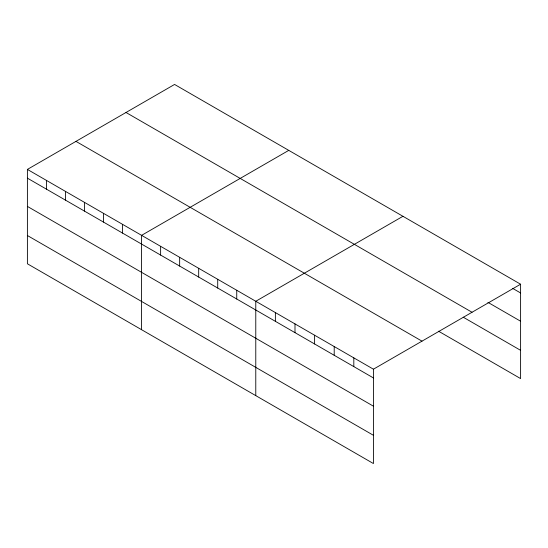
<?xml version="1.0" encoding="UTF-8"?>
<svg xmlns="http://www.w3.org/2000/svg" width="548" height="548" viewBox="0 0 548 548"><rect width="100%" height="100%" fill="white"/><g stroke="black" fill="none" stroke-linecap="round" stroke-linejoin="round"><path stroke-width="0.82" d="M27.4 169.414L373.428 369.194L373.428 463.553L27.4 263.78L27.4 169.414L174.572 84.447L520.6 284.22L520.6 378.586L438.537 331.204M288.762 150.371L141.59 235.345L141.59 329.704M402.951 216.296L255.779 301.27L255.779 395.629M373.428 369.194L520.6 284.22M512.613 288.351L520.6 292.961M487.919 302.352L520.6 321.217M126.006 112.484L472.034 312.264M463.231 317.203L520.6 350.33M75.967 141.377L421.994 341.151M27.4 178.155L373.428 377.935M27.4 206.411L373.428 406.184M27.4 235.524L373.428 435.297M353.816 357.871L353.816 366.612M334.212 346.555L334.212 355.289M314.6 335.232L314.6 343.973M294.995 323.909L294.995 332.65M275.384 312.593L275.384 321.327M236.743 290.282L236.743 299.023M217.714 279.295L217.714 288.036M198.684 268.308L198.684 277.048M179.648 257.32L179.648 266.061M160.619 246.333L160.619 255.073M122.56 224.358L122.56 233.092M103.524 213.371L103.524 222.104M84.495 202.383L84.495 211.117M65.465 191.396L65.465 200.13M46.429 180.402L46.429 189.142"/></g></svg>
